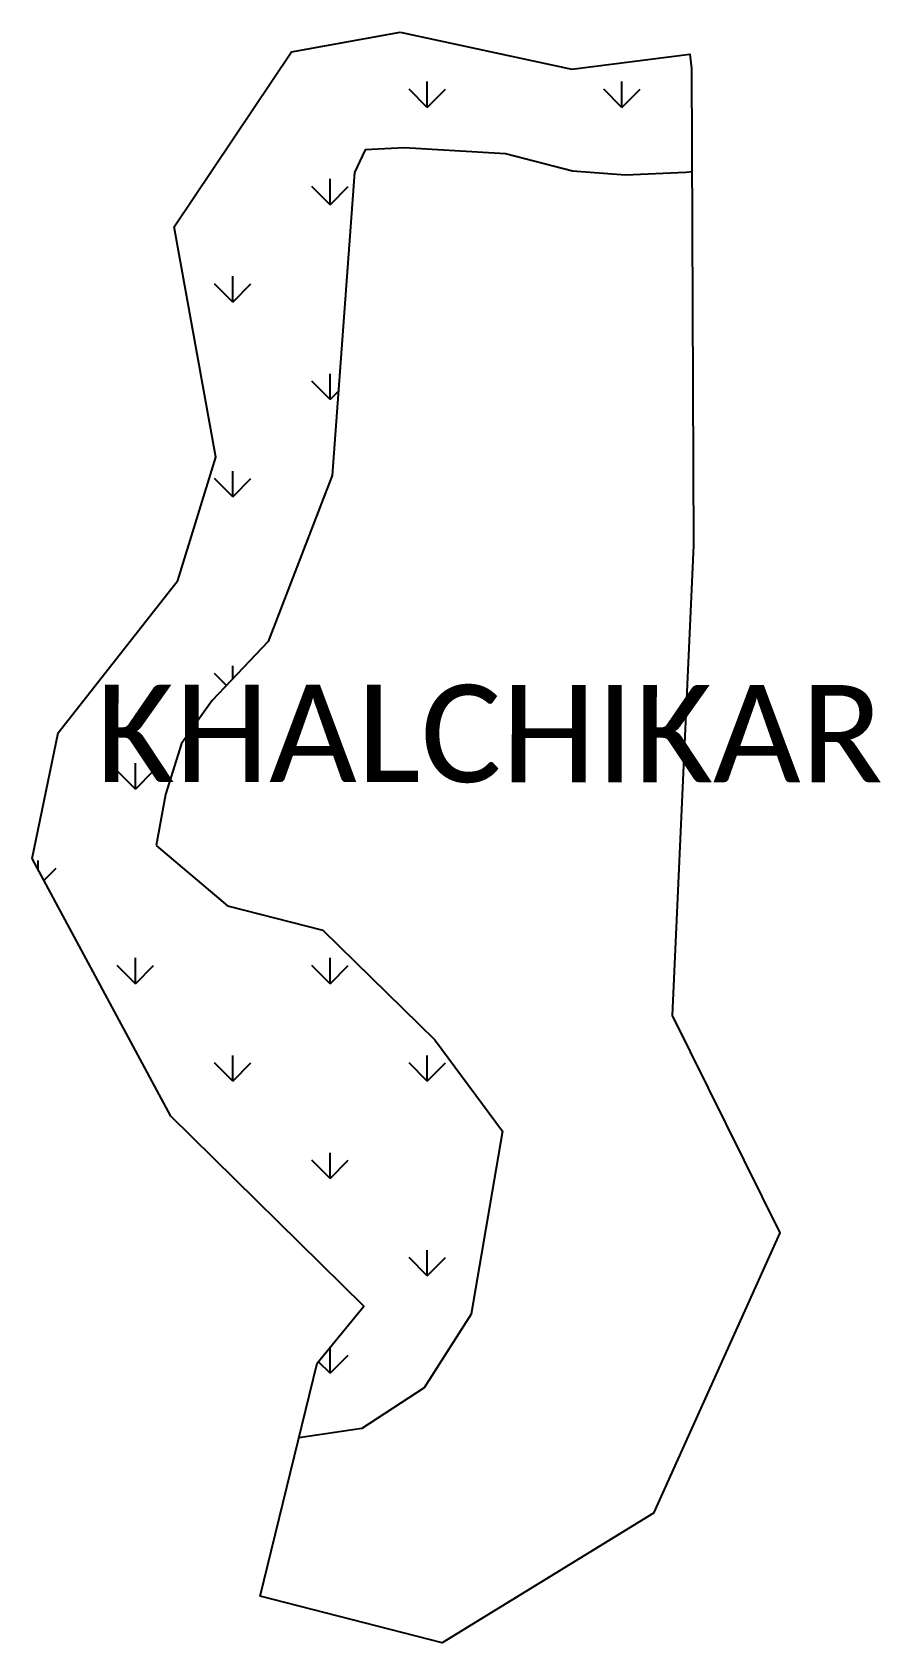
# Model space of a CAD drawing. Header units: metres. Extents: x 357268 to 357582, y 1742609 to 1743203.
import ezdxf

# ---------------------------------------------------------------- set-up
doc = ezdxf.new("R2010")
doc.units = ezdxf.units.M
doc.layers.add('MANGROOVES', color=112, linetype='Continuous')
doc.layers.add('VILLAGE NAME', color=250, linetype='Continuous')

msp = doc.modelspace()

# ---------------------------------------------------------------- linework, layer by layer
at = {"color": 3}
for points in [[(357404.17, 1743203.21), (357467.58, 1743189.61), (357511.11, 1743195.09), (357511.73, 1743189.79), (357512.43, 1743013.93), (357504.61, 1742840.48), (357544.35, 1742760.36), (357497.72, 1742656.86), (357419.69, 1742609.1), (357352.49, 1742626.27), (357373.58, 1742712.19), (357390.71, 1742733.3), (357319.48, 1742803.39), (357268.34, 1742898.38), (357277.88, 1742944.76), (357322.04, 1743000.95), (357336.15, 1743046.39), (357320.72, 1743131.4), (357364.03, 1743196.02)], [(357364.03, 1743196.02), (357404.17, 1743203.21)]]:
    msp.add_lwpolyline(points, dxfattribs=at)
at = {"layer": 'MANGROOVES', "linetype": 'Continuous'}
for p, q in [((357414.19, 1743175.48), (357407.46, 1743182.21)), ((357414.19, 1743175.48), (357414.19, 1743185)), ((357414.19, 1743175.48), (357420.93, 1743182.21)), ((357486.04, 1743175.48), (357479.3, 1743182.21)), ((357486.04, 1743175.48), (357486.04, 1743185)), ((357486.04, 1743175.48), (357492.77, 1743182.21)), ((357378.27, 1743139.56), (357371.54, 1743146.29)), ((357378.27, 1743139.55), (357378.27, 1743149.08)), ((357378.27, 1743139.56), (357385.01, 1743146.29)), ((357342.35, 1743103.63), (357335.62, 1743110.37)), ((357342.35, 1743103.63), (357342.35, 1743113.16)), ((357342.35, 1743103.63), (357349.09, 1743110.37)), ((357378.27, 1743067.71), (357371.54, 1743074.45)), ((357378.27, 1743067.71), (357378.27, 1743077.24)), ((357378.27, 1743067.71), (357381.41, 1743070.85)), ((357342.35, 1743031.79), (357342.35, 1743041.32)), ((357342.35, 1743031.79), (357335.62, 1743038.53)), ((357342.35, 1743031.79), (357349.09, 1743038.53)), ((357342.35, 1742964.69), (357342.35, 1742969.47)), ((357340.04, 1742962.26), (357335.62, 1742966.69)), ((357306.43, 1742924.03), (357306.43, 1742933.55)), ((357306.43, 1742924.03), (357299.7, 1742930.76)), ((357306.43, 1742924.03), (357313.17, 1742930.76)), ((357270.51, 1742894.36), (357270.51, 1742897.63)), ((357272.7, 1742890.29), (357277.24, 1742894.84)), ((357306.43, 1742852.19), (357306.43, 1742861.71)), ((357378.27, 1742852.19), (357378.27, 1742861.71)), ((357306.43, 1742852.19), (357299.7, 1742858.92)), ((357306.43, 1742852.19), (357313.17, 1742858.92)), ((357378.27, 1742852.19), (357371.54, 1742858.92)), ((357378.27, 1742852.19), (357385.01, 1742858.92)), ((357342.35, 1742816.27), (357342.35, 1742825.79)), ((357414.19, 1742816.27), (357414.19, 1742825.79)), ((357342.35, 1742816.27), (357335.62, 1742823)), ((357342.35, 1742816.27), (357349.09, 1742823)), ((357414.19, 1742816.27), (357407.46, 1742823)), ((357414.19, 1742816.27), (357420.93, 1742823)), ((357378.27, 1742780.34), (357378.27, 1742789.87)), ((357378.27, 1742780.34), (357371.54, 1742787.08)), ((357378.27, 1742780.34), (357385.01, 1742787.08)), ((357414.19, 1742744.42), (357414.19, 1742753.95)), ((357414.19, 1742744.42), (357407.46, 1742751.16)), ((357414.19, 1742744.42), (357420.93, 1742751.16)), ((357378.27, 1742708.5), (357378.27, 1742717.98)), ((357378.27, 1742708.5), (357374.03, 1742712.75)), ((357378.27, 1742708.5), (357385.01, 1742715.24))]:
    msp.add_line(p, q, dxfattribs=at)
at = {"layer": 'MANGROOVES', "flags": 128}
for points in [[(357511.9, 1743151.71), (357509.64, 1743151.44), (357487.32, 1743150.5), (357467.79, 1743151.97), (357443.07, 1743158.32), (357405.67, 1743160.56), (357391.28, 1743159.82), (357387.33, 1743151.47), (357379.12, 1743039.68), (357355.41, 1742978.44), (357334.8, 1742956.74), (357323.42, 1742940.86), (357317.49, 1742922.04), (357314.07, 1742903.2)], [(357340.39, 1742880.91), (357375.57, 1742871.99), (357416.9, 1742831.47), (357441.93, 1742797.88), (357430.35, 1742730.36), (357413.07, 1742703.2), (357389.97, 1742688.2), (357366.82, 1742684.67)]]:
    msp.add_lwpolyline(points, dxfattribs=at)
at = {"layer": 'MANGROOVES'}
msp.add_lwpolyline([(357314.07, 1742903.2), (357340.39, 1742880.91)], dxfattribs=at)

# ---------------------------------------------------------------- texts
at = {"layer": 'VILLAGE NAME', "insert": (357291.84, 1742962.52), "char_height": 35.9131, "attachment_point": 1, "rotation": 359.9793}
msp.add_mtext_dynamic_manual_height_columns('{\\fCalibri|b0|i0|c0|p34;KHALCHIKAR}', width=509.2478, gutter_width=258.04, heights=[0], dxfattribs=at)

doc.saveas('drawing.dxf')
